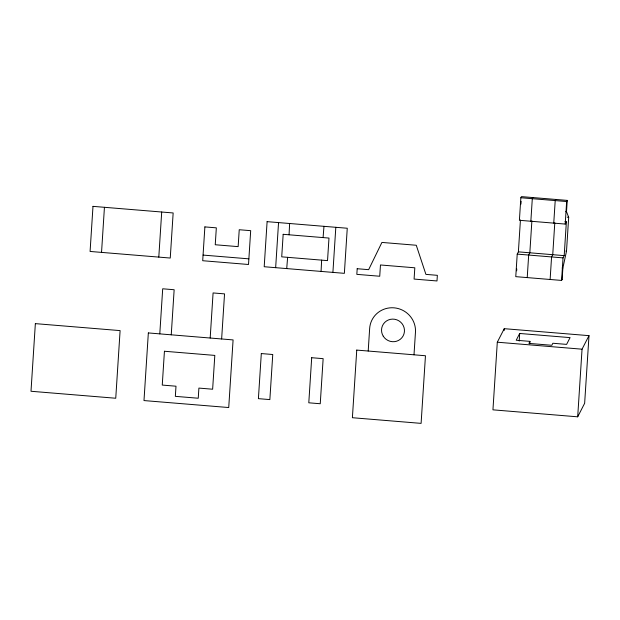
<?xml version="1.0" encoding="UTF-8"?>
<svg xmlns="http://www.w3.org/2000/svg" width="620" height="620" viewBox="0 0 620 620"><rect width="100%" height="100%" fill="white"/><g stroke="black" fill="none" stroke-linecap="round" stroke-linejoin="round"><path stroke-width="0.93" d="M289.067 234.786L289.625 223.502M321.075 271.413L321.633 260.129M101.541 252.387L104.439 207.305M158.798 257.106L161.704 212.017M159.79 333.878L162.696 288.788L174.15 289.734L171.244 334.823M210.18 338.024L213.086 292.942L224.541 293.88L221.635 338.969M275.652 267.677L278.55 222.588M332.909 272.389L335.815 227.308M368.203 351.036L369.652 328.492A23.064 22.506 27.2 0 1 394.01 307.83A23.064 22.506 27.2 0 1 415.462 332.266L414.005 354.803M497.302 342.209L492.946 409.836L577.693 416.818L584.644 403.287L589 335.653L504.254 328.678L497.302 342.209L582.048 349.184L589 335.653M504.13 330.607L504.254 328.678M520.436 219.968L518.382 251.852L517.22 254.107L515.77 276.652L561.581 280.426L562.154 279.295L562.882 268.026L566.51 251.115L568.687 217.302L566.51 211.668L567.238 200.392L521.428 196.625L520.854 197.749L519.397 220.294L565.207 224.068L566.37 221.813L564.936 221.689M516.654 270.824L516.77 268.948M520.947 204.135L521.125 201.322M519.204 341.085L519.692 333.475L570.082 337.621L566.603 344.387L552.862 343.255L551.823 345.286L528.914 343.403L529.961 341.372L516.22 340.24L519.692 333.475M527.225 277.597L528.674 255.053L529.829 252.797L531.882 220.914M530.852 221.239L532.301 198.695L532.882 197.563M529.798 343.906L529.961 341.372M550.126 279.481L551.575 256.936L552.738 254.681L554.792 222.797M553.753 223.123L555.21 200.578L555.784 199.454M561.581 280.426L563.03 257.881L564.192 255.626L566.37 221.813M565.207 224.068L566.657 201.523L567.238 200.392M577.693 416.818L582.048 349.184M286.719 268.584L287.618 257.331M323.082 237.592L323.981 226.331M520.854 197.749L566.657 201.523M565.796 211.606L566.51 211.668M567.254 217.178L568.687 217.302M565.789 251.054L566.51 251.115M518.382 251.852L564.192 255.626M517.22 254.107L563.03 257.881M562.169 267.964L562.882 268.026M561.441 279.233L562.154 279.295M203.065 255.083L248.876 258.85M35.355 323.632L31 391.267L115.746 398.242L120.102 330.607L35.355 323.632M92.992 206.359L90.086 251.449L170.252 258.044L173.158 212.962L92.992 206.359M148.343 332.932L143.987 400.567L228.726 407.542L233.089 339.915L148.343 332.932M164.432 351.253L162.254 385.074L175.995 386.206L175.344 396.351L198.245 398.234L198.896 388.089L212.637 389.221L214.815 355.407L164.432 351.253M204.879 226.904L202.701 260.718L248.512 264.492L250.689 230.671L239.235 229.733L238.15 246.636L215.241 244.753L216.333 227.842L204.879 226.904M267.104 221.65L264.197 266.732L344.363 273.335L347.262 228.245L267.104 221.65M261.307 353.563L258.401 398.652L269.855 399.598L272.754 354.508L261.307 353.563M283.17 234.306L281.72 256.843L327.531 260.617L328.98 238.072L283.17 234.306M311.697 357.717L308.791 402.799L320.246 403.744L323.144 358.654L311.697 357.717M357.19 268.724L356.833 274.358L379.735 276.241L380.463 264.972L414.819 267.801L414.09 279.07L436.992 280.961L437.356 275.327L425.909 274.381L416.268 245.256L381.912 242.428L368.644 269.669L357.19 268.724M356.748 350.091L352.392 417.717L421.104 423.375L425.46 355.748L356.748 350.091M383.245 336.179A11.532 11.253 27.2 0 0 403.108 335.955A11.532 11.253 27.2 0 0 392.631 319.106A11.532 11.253 27.2 0 0 383.245 336.179"/></g></svg>
